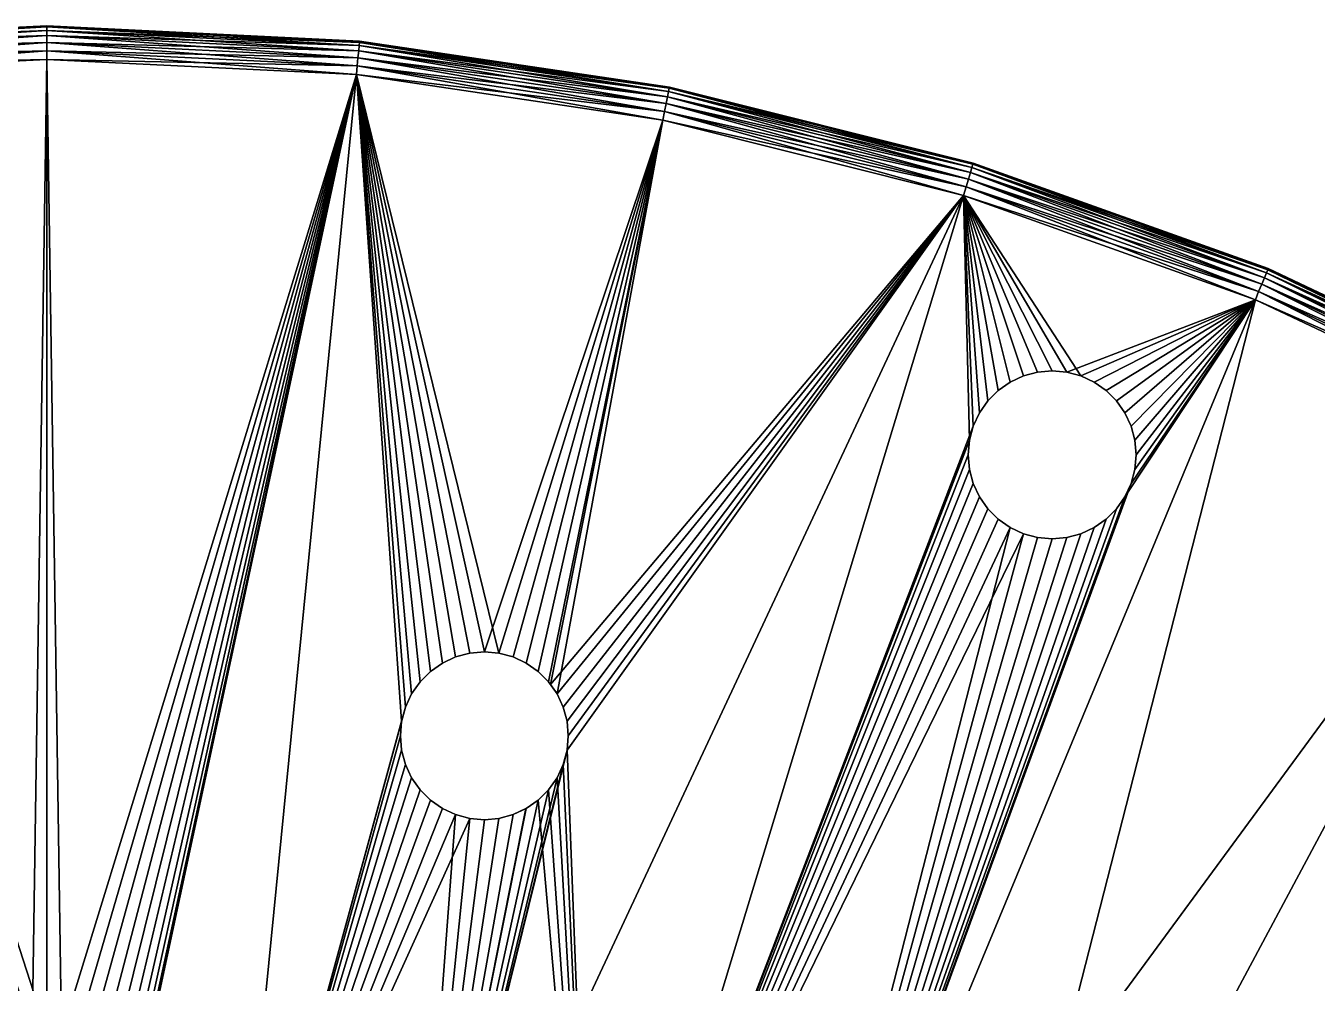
# Model space of a CAD drawing. Extents: x -50 to 50, y -50 to 50.
# Drawn here: x -0.33 to 19.9, y 35 to 50 of the extents above; entities that cross this region are included whole.
import ezdxf

# ---------------------------------------------------------------- set-up
doc = ezdxf.new("R2010")
doc.units = 0
doc.layers.get('0').update_dxf_attribs({"color": 146, "linetype": 'CONTINUOUS'})

msp = doc.modelspace()

# ---------------------------------------------------------------- meshes
at = {"color": 133}
mesh = msp.add_polyface(dxfattribs=at)
corners = [(-4.863, 49.371, 2.072), (0, 49.61, 2.072), (0, 49.474, 2.051), (-4.849, 49.235, 2.051), (-4.875, 49.497, 2.131), (0, 49.737, 2.131), (-4.886, 49.606, 2.227), (0, 49.846, 2.227), (-4.894, 49.689, 2.351), (0, 49.929, 2.351), (-4.899, 49.741, 2.496), (0, 49.982, 2.496), (-4.901, 49.759, 2.651), (0, 50, 2.651), (-4.901, 49.759, 4.451), (0, 50, 4.451), (-4.899, 49.741, 4.606), (0, 49.982, 4.606), (-4.894, 49.689, 4.751), (0, 49.929, 4.751), (-4.886, 49.606, 4.875), (0, 49.846, 4.875), (-4.875, 49.497, 4.971), (0, 49.737, 4.971), (-4.863, 49.371, 5.031), (0, 49.61, 5.031), (-4.849, 49.235, 5.051), (0, 49.474, 5.051), (-9.724, 48.888, 2.227), (-9.741, 48.97, 2.351), (-9.751, 49.022, 2.496), (-9.755, 49.039, 2.651), (-9.755, 49.039, 4.451), (-9.751, 49.022, 4.606), (-9.741, 48.97, 4.751), (-9.724, 48.888, 4.875)]
mesh.append_faces([[corners[k] for k in face] for face in [(0, 1, 2, 0), (3, 0, 2, 3), (4, 5, 1, 4), (0, 4, 1, 0), (6, 7, 5, 6), (4, 6, 5, 4), (8, 9, 7, 8), (6, 8, 7, 6), (10, 11, 9, 10), (8, 10, 9, 8), (12, 13, 11, 12), (10, 12, 11, 10), (14, 15, 13, 14), (12, 14, 13, 12), (16, 17, 15, 16), (14, 16, 15, 14), (18, 19, 17, 18), (16, 18, 17, 16), (20, 21, 19, 20), (18, 20, 19, 18), (22, 23, 21, 22), (20, 22, 21, 20), (24, 25, 23, 24), (22, 24, 23, 22), (26, 27, 25, 26), (24, 26, 25, 24), (28, 6, 4, 28), (29, 8, 6, 29), (30, 10, 8, 30), (31, 12, 10, 31), (32, 14, 12, 32), (31, 32, 12, 31), (33, 16, 14, 33), (34, 18, 16, 34), (35, 20, 18, 35)]], dxfattribs={"vtx3": -1, "color": 133})
mesh = msp.add_polyface(dxfattribs=at)
corners = [(4.875, 49.497, 2.131), (4.886, 49.606, 2.227), (9.703, 48.781, 2.131), (4.894, 49.689, 2.351), (9.724, 48.888, 2.227), (4.899, 49.741, 2.496), (9.741, 48.97, 2.351), (4.901, 49.759, 2.651), (9.751, 49.022, 2.496), (4.901, 49.759, 4.451), (4.899, 49.741, 4.606), (9.755, 49.039, 4.451), (4.894, 49.689, 4.751), (9.751, 49.022, 4.606), (4.886, 49.606, 4.875), (9.741, 48.97, 4.751), (4.875, 49.497, 4.971), (9.724, 48.888, 4.875), (4.863, 49.371, 5.031), (9.703, 48.781, 4.971), (0, 49.61, 2.072), (4.863, 49.371, 2.072), (4.849, 49.235, 2.051), (0, 49.474, 2.051), (0, 49.737, 2.131), (0, 49.846, 2.227), (0, 49.929, 2.351), (0, 49.982, 2.496), (0, 50, 2.651), (0, 50, 4.451), (0, 49.982, 4.606), (0, 49.929, 4.751), (0, 49.846, 4.875), (0, 49.737, 4.971), (0, 49.61, 5.031), (0, 49.474, 5.051), (4.849, 49.235, 5.051)]
mesh.append_faces([[corners[k] for k in face] for face in [(0, 1, 2, 0), (1, 3, 4, 1), (3, 5, 6, 3), (5, 7, 8, 5), (9, 10, 11, 9), (10, 12, 13, 10), (12, 14, 15, 12), (14, 16, 17, 14), (16, 18, 19, 16), (20, 21, 22, 20), (23, 20, 22, 23), (24, 0, 21, 24), (20, 24, 21, 20), (25, 1, 0, 25), (24, 25, 0, 24), (26, 3, 1, 26), (25, 26, 1, 25), (27, 5, 3, 27), (26, 27, 3, 26), (28, 7, 5, 28), (27, 28, 5, 27), (29, 9, 7, 29), (28, 29, 7, 28), (30, 10, 9, 30), (29, 30, 9, 29), (31, 12, 10, 31), (30, 31, 10, 30), (32, 14, 12, 32), (31, 32, 12, 31), (33, 16, 14, 33), (32, 33, 14, 32), (34, 18, 16, 34), (33, 34, 16, 33), (35, 36, 18, 35), (34, 35, 18, 34)]], dxfattribs={"vtx3": -1, "color": 133})
mesh = msp.add_polyface(dxfattribs=at)
corners = [(-0.228, 34.191, 2.051), (-4.849, 49.235, 2.051), (0, 49.474, 2.051), (-0.45, 34.131, 2.051), (-0.658, 34.034, 2.051), (-0.846, 33.903, 2.051), (-1.008, 33.741, 2.051), (-1.14, 33.553, 2.051), (-1.236, 33.345, 2.051), (-1.296, 33.123, 2.051), (0, 34.211, 5.051), (0, 49.474, 5.051), (-4.849, 49.235, 5.051), (-0.658, 34.034, 5.051), (-0.45, 34.131, 5.051), (-1.236, 33.345, 5.051), (-1.14, 33.553, 5.051), (-1.008, 33.741, 5.051), (-0.846, 33.903, 5.051), (-0.228, 34.191, 5.051), (-1.296, 33.123, 5.051), (-9.652, 48.523, 2.051), (-2.889, 29.332, 2.051), (-9.678, 48.657, 2.072), (-4.863, 49.371, 2.072), (-9.703, 48.781, 2.131), (-4.875, 49.497, 2.131), (-9.724, 48.888, 2.227), (-9.741, 48.97, 2.351), (-4.886, 49.606, 2.227), (-9.751, 49.022, 2.496), (-4.894, 49.689, 2.351), (-9.755, 49.039, 2.651), (-4.899, 49.741, 2.496), (-9.755, 49.039, 4.451), (-9.751, 49.022, 4.606), (-4.901, 49.759, 4.451), (-9.741, 48.97, 4.751), (-4.899, 49.741, 4.606), (-9.724, 48.888, 4.875), (-4.894, 49.689, 4.751), (-9.703, 48.781, 4.971), (-4.875, 49.497, 4.971), (-4.886, 49.606, 4.875), (-9.678, 48.657, 5.031), (-4.863, 49.371, 5.031), (-9.652, 48.523, 5.051), (-5.75, 28.907, 5.051)]
mesh.append_faces([[corners[k] for k in face] for face in [(0, 1, 2, 0), (1, 3, 4, 1), (1, 5, 6, 1), (1, 0, 3, 1), (1, 7, 8, 1), (1, 4, 5, 1), (1, 6, 7, 1), (1, 8, 9, 1), (10, 11, 12, 10), (12, 13, 14, 12), (12, 15, 16, 12), (12, 17, 18, 12), (12, 14, 19, 12), (12, 18, 13, 12), (12, 16, 17, 12), (12, 20, 15, 12), (21, 1, 22, 21), (23, 24, 1, 23), (21, 23, 1, 21), (25, 26, 24, 25), (23, 25, 24, 23), (25, 27, 26, 25), (27, 28, 29, 27), (28, 30, 31, 28), (30, 32, 33, 30), (34, 35, 36, 34), (35, 37, 38, 35), (37, 39, 40, 37), (41, 42, 43, 41), (39, 41, 43, 39), (44, 45, 42, 44), (41, 44, 42, 41), (46, 12, 45, 46), (44, 46, 45, 44), (46, 47, 12, 46)]], dxfattribs={"vtx3": -1, "color": 133})
mesh = msp.add_polyface(dxfattribs=at)
corners = [(9.652, 48.523, 2.051), (9.678, 48.657, 2.072), (14.361, 47.343, 2.051), (9.703, 48.781, 2.131), (14.401, 47.474, 2.072), (9.724, 48.888, 2.227), (14.469, 47.7, 2.227), (14.438, 47.595, 2.131), (9.741, 48.97, 2.351), (14.494, 47.78, 2.351), (9.751, 49.022, 2.496), (14.509, 47.83, 2.496), (9.755, 49.039, 2.651), (14.514, 47.847, 2.651), (9.755, 49.039, 4.451), (9.751, 49.022, 4.606), (14.509, 47.83, 4.606), (14.514, 47.847, 4.451), (9.741, 48.97, 4.751), (14.494, 47.78, 4.751), (9.724, 48.888, 4.875), (14.469, 47.7, 4.875), (9.703, 48.781, 4.971), (14.438, 47.595, 4.971), (9.678, 48.657, 5.031), (9.652, 48.523, 5.051), (14.401, 47.474, 5.031), (4.863, 49.371, 2.072), (4.875, 49.497, 2.131), (4.886, 49.606, 2.227), (4.894, 49.689, 2.351), (4.899, 49.741, 2.496), (4.901, 49.759, 2.651), (4.901, 49.759, 4.451), (4.899, 49.741, 4.606), (4.894, 49.689, 4.751), (4.886, 49.606, 4.875), (4.875, 49.497, 4.971), (4.863, 49.371, 5.031), (4.849, 49.235, 5.051)]
mesh.append_faces([[corners[k] for k in face] for face in [(0, 1, 2, 0), (1, 3, 4, 1), (5, 6, 7, 5), (3, 5, 7, 3), (8, 9, 6, 8), (5, 8, 6, 5), (10, 11, 9, 10), (8, 10, 9, 8), (12, 13, 11, 12), (10, 12, 11, 10), (12, 14, 13, 12), (15, 16, 17, 15), (14, 15, 17, 14), (18, 19, 16, 18), (15, 18, 16, 15), (20, 21, 19, 20), (18, 20, 19, 18), (22, 23, 21, 22), (20, 22, 21, 20), (22, 24, 23, 22), (24, 25, 26, 24), (27, 1, 0, 27), (28, 3, 1, 28), (29, 5, 3, 29), (30, 8, 5, 30), (31, 10, 8, 31), (32, 12, 10, 32), (33, 14, 12, 33), (32, 33, 12, 32), (34, 15, 14, 34), (35, 18, 15, 35), (36, 20, 18, 36), (37, 22, 20, 37), (38, 24, 22, 38), (39, 25, 24, 39)]], dxfattribs={"vtx3": -1, "color": 133})
mesh = msp.add_polyface(dxfattribs=at)
corners = [(0, 34.211, 2.051), (-0.228, 34.191, 2.051), (0, 49.474, 2.051), (-1.296, 32.666, 2.051), (-2.889, 29.332, 2.051), (-4.849, 49.235, 2.051), (-1.316, 32.895, 2.051), (-1.296, 33.123, 2.051), (-0.228, 34.191, 5.051), (0, 34.211, 5.051), (-4.849, 49.235, 5.051), (-1.316, 32.895, 5.051), (-2.889, 29.332, 5.051), (-1.296, 33.123, 5.051), (-5.75, 28.907, 2.051), (-9.652, 48.523, 2.051), (-5.75, 28.907, 5.051), (0, 34.211, 2.051), (0, 34.211, 3.551), (-0.228, 34.191, 3.551), (-0.228, 34.191, 2.051), (0, 34.211, 5.051), (-0.228, 34.191, 5.051), (-0.45, 34.131, 2.051), (-0.45, 34.131, 3.551), (-0.45, 34.131, 5.051), (-0.658, 34.034, 3.551), (-0.658, 34.034, 2.051), (-0.658, 34.034, 5.051), (-0.846, 33.903, 2.051), (-0.846, 33.903, 3.551), (-0.846, 33.903, 5.051), (-1.008, 33.741, 3.551), (-1.008, 33.741, 2.051), (-1.008, 33.741, 5.051), (-1.14, 33.553, 3.551), (-1.14, 33.553, 2.051), (-1.14, 33.553, 5.051), (-1.236, 33.345, 3.551), (-1.236, 33.345, 5.051)]
mesh.append_faces([[corners[k] for k in face] for face in [(0, 1, 2, 0), (3, 4, 5, 3), (6, 3, 5, 6), (5, 7, 6, 5), (8, 9, 10, 8), (11, 10, 12, 11), (10, 11, 13, 10), (14, 15, 4, 14), (16, 12, 10, 16), (17, 18, 19, 17), (20, 17, 19, 20), (21, 22, 19, 21), (18, 21, 19, 18), (23, 20, 19, 23), (24, 23, 19, 24), (24, 19, 22, 24), (25, 24, 22, 25), (23, 24, 26, 23), (27, 23, 26, 27), (26, 24, 25, 26), (28, 26, 25, 28), (29, 27, 26, 29), (30, 29, 26, 30), (31, 30, 26, 31), (28, 31, 26, 28), (29, 30, 32, 29), (33, 29, 32, 33), (34, 32, 30, 34), (31, 34, 30, 31), (32, 35, 36, 32), (33, 32, 36, 33), (35, 32, 34, 35), (37, 35, 34, 37), (36, 35, 38, 36), (37, 39, 35, 37)]], dxfattribs={"vtx3": -1, "color": 133})
mesh = msp.add_polyface(dxfattribs=at)
corners = [(5.618, 39.324, 2.051), (5.559, 39.102, 2.051), (4.849, 49.235, 2.051), (6.404, 40.11, 2.051), (6.197, 40.013, 2.051), (6.855, 40.19, 2.051), (6.626, 40.17, 2.051), (5.715, 39.532, 2.051), (6.009, 39.882, 2.051), (5.847, 39.72, 2.051), (4.863, 49.371, 2.072), (9.652, 48.523, 2.051), (4.875, 49.497, 2.131), (9.678, 48.657, 2.072), (4.863, 49.371, 5.031), (4.849, 49.235, 5.051), (9.678, 48.657, 5.031), (6.626, 40.17, 5.051), (6.855, 40.19, 5.051), (6.009, 39.882, 5.051), (6.197, 40.013, 5.051), (6.404, 40.11, 5.051), (5.847, 39.72, 5.051), (5.618, 39.324, 5.051), (5.715, 39.532, 5.051), (0.228, 34.191, 2.051), (0, 49.474, 2.051), (0.846, 33.903, 2.051), (0.658, 34.034, 2.051), (1.14, 33.553, 2.051), (1.008, 33.741, 2.051), (0.45, 34.131, 2.051), (1.236, 33.345, 2.051), (1.296, 33.123, 2.051), (1.316, 32.895, 2.051), (0.228, 34.191, 5.051), (0, 49.474, 5.051), (1.236, 33.345, 5.051), (1.296, 33.123, 5.051), (0.846, 33.903, 5.051), (1.008, 33.741, 5.051), (0.45, 34.131, 5.051), (0.658, 34.034, 5.051), (1.14, 33.553, 5.051), (1.316, 32.895, 5.051)]
mesh.append_faces([[corners[k] for k in face] for face in [(0, 1, 2, 0), (2, 3, 4, 2), (2, 5, 6, 2), (2, 7, 0, 2), (2, 6, 3, 2), (2, 4, 8, 2), (2, 9, 7, 2), (2, 8, 9, 2), (2, 10, 11, 2), (10, 12, 13, 10), (14, 15, 16, 14), (15, 17, 18, 15), (15, 19, 20, 15), (15, 21, 17, 15), (15, 20, 21, 15), (15, 22, 19, 15), (15, 23, 24, 15), (15, 24, 22, 15), (25, 26, 2, 25), (2, 27, 28, 2), (2, 29, 30, 2), (2, 30, 27, 2), (2, 28, 31, 2), (2, 32, 29, 2), (2, 33, 32, 2), (2, 34, 33, 2), (35, 15, 36, 35), (15, 37, 38, 15), (15, 39, 40, 15), (15, 41, 42, 15), (15, 40, 43, 15), (15, 42, 39, 15), (15, 38, 44, 15), (15, 43, 37, 15), (15, 35, 41, 15)]], dxfattribs={"vtx3": -1, "color": 133})
mesh = msp.add_polyface(dxfattribs=at)
corners = [(5.559, 39.102, 2.051), (2.889, 29.332, 2.051), (4.849, 49.235, 2.051), (5.618, 39.324, 5.051), (4.849, 49.235, 5.051), (2.889, 29.332, 5.051), (0.228, 34.191, 2.051), (0, 34.211, 2.051), (0, 49.474, 2.051), (0.45, 34.131, 2.051), (0, 34.211, 5.051), (0.228, 34.191, 5.051), (0, 49.474, 5.051), (5.715, 39.532, 2.051), (5.847, 39.72, 2.051), (5.847, 39.72, 3.551), (5.715, 39.532, 3.551), (5.847, 39.72, 5.051), (5.715, 39.532, 5.051), (5.618, 39.324, 3.551), (5.618, 39.324, 2.051), (5.618, 39.324, 5.051), (5.559, 39.102, 3.551), (5.559, 39.102, 2.051), (5.559, 39.102, 5.051), (5.539, 38.874, 2.051), (5.539, 38.874, 3.551), (5.539, 38.874, 5.051), (5.559, 38.646, 3.551), (5.559, 38.646, 2.051), (5.559, 38.646, 5.051), (5.618, 38.424, 3.551), (5.618, 38.424, 2.051), (5.618, 38.424, 5.051), (5.715, 38.216, 3.551), (5.715, 38.216, 2.051), (5.715, 38.216, 5.051), (5.847, 38.028, 2.051), (5.847, 38.028, 3.551)]
mesh.append_faces([[corners[k] for k in face] for face in [(0, 1, 2, 0), (3, 4, 5, 3), (6, 7, 8, 6), (9, 6, 2, 9), (10, 11, 12, 10), (13, 14, 15, 13), (16, 13, 15, 16), (17, 18, 16, 17), (16, 19, 20, 16), (13, 16, 20, 13), (18, 21, 19, 18), (16, 18, 19, 16), (19, 22, 23, 19), (20, 19, 23, 20), (24, 22, 19, 24), (21, 24, 19, 21), (25, 23, 22, 25), (26, 25, 22, 26), (27, 26, 22, 27), (24, 27, 22, 24), (25, 26, 28, 25), (29, 25, 28, 29), (28, 26, 27, 28), (30, 28, 27, 30), (29, 28, 31, 29), (32, 29, 31, 32), (31, 28, 30, 31), (33, 31, 30, 33), (31, 34, 35, 31), (32, 31, 35, 32), (36, 34, 31, 36), (33, 36, 31, 33), (37, 35, 34, 37), (34, 36, 38, 34)]], dxfattribs={"vtx3": -1, "color": 133})
mesh = msp.add_polyface(dxfattribs=at)
corners = [(2.889, 29.332, 2.051), (5.539, 38.874, 2.051), (5.559, 38.646, 2.051), (5.559, 39.102, 2.051), (5.618, 38.424, 2.051), (2.889, 29.332, 5.051), (5.539, 38.874, 5.051), (5.559, 39.102, 5.051), (5.618, 38.424, 5.051), (5.559, 38.646, 5.051), (1.316, 32.895, 2.051), (4.849, 49.235, 2.051), (1.296, 32.666, 5.051), (4.849, 49.235, 5.051), (1.316, 32.895, 5.051), (1.236, 33.345, 3.551), (1.14, 33.553, 3.551), (1.14, 33.553, 2.051), (1.14, 33.553, 5.051), (1.008, 33.741, 3.551), (1.008, 33.741, 2.051), (1.008, 33.741, 5.051), (0.846, 33.903, 3.551), (0.846, 33.903, 2.051), (0.846, 33.903, 5.051), (0.658, 34.034, 2.051), (0.658, 34.034, 3.551), (0.658, 34.034, 5.051), (0.45, 34.131, 3.551), (0.45, 34.131, 2.051), (0.45, 34.131, 5.051), (0.228, 34.191, 3.551), (0.228, 34.191, 2.051), (0.228, 34.191, 5.051), (0, 34.211, 3.551), (0, 34.211, 2.051), (0, 34.211, 5.051)]
mesh.append_faces([[corners[k] for k in face] for face in [(0, 1, 2, 0), (0, 3, 1, 0), (0, 2, 4, 0), (5, 6, 7, 5), (5, 8, 9, 5), (5, 9, 6, 5), (10, 11, 0, 10), (12, 5, 13, 12), (14, 12, 13, 14), (15, 16, 17, 15), (18, 16, 15, 18), (16, 19, 20, 16), (17, 16, 20, 17), (21, 19, 16, 21), (18, 21, 16, 18), (20, 19, 22, 20), (23, 20, 22, 23), (24, 22, 19, 24), (21, 24, 19, 21), (25, 23, 22, 25), (26, 25, 22, 26), (26, 22, 24, 26), (27, 26, 24, 27), (26, 28, 29, 26), (25, 26, 29, 25), (30, 28, 26, 30), (27, 30, 26, 27), (29, 28, 31, 29), (32, 29, 31, 32), (33, 31, 28, 33), (30, 33, 28, 30), (31, 34, 35, 31), (32, 31, 35, 32), (36, 34, 31, 36), (33, 36, 31, 33)]], dxfattribs={"vtx3": -1, "color": 133})
mesh = msp.add_polyface(dxfattribs=at)
corners = [(7.892, 39.677, 2.051), (9.652, 48.523, 2.051), (14.361, 47.343, 2.051), (7.994, 39.532, 2.051), (8.091, 39.324, 2.051), (8.17, 38.874, 2.051), (8.15, 39.102, 2.051), (8.15, 38.646, 2.051), (9.678, 48.657, 2.072), (14.401, 47.474, 2.072), (9.703, 48.781, 2.131), (14.438, 47.595, 2.131), (9.678, 48.657, 5.031), (14.401, 47.474, 5.031), (14.438, 47.595, 4.971), (9.652, 48.523, 5.051), (14.361, 47.343, 5.051), (7.994, 39.532, 5.051), (7.892, 39.677, 5.051), (8.091, 39.324, 5.051), (8.15, 39.102, 5.051), (8.17, 38.874, 5.051), (8.15, 38.646, 5.051), (7.862, 39.72, 2.051), (6.855, 40.19, 2.051), (4.849, 49.235, 2.051), (7.083, 40.17, 2.051), (7.7, 39.882, 2.051), (7.512, 40.013, 2.051), (7.305, 40.11, 2.051), (7.862, 39.72, 5.051), (7.083, 40.17, 5.051), (4.849, 49.235, 5.051), (6.855, 40.19, 5.051), (7.305, 40.11, 5.051), (7.512, 40.013, 5.051), (7.7, 39.882, 5.051), (6.855, 40.19, 2.051), (7.083, 40.17, 2.051), (6.855, 40.19, 3.551), (7.083, 40.17, 3.551), (7.083, 40.17, 5.051), (6.855, 40.19, 5.051), (6.626, 40.17, 3.551)]
mesh.append_faces([[corners[k] for k in face] for face in [(0, 1, 2, 0), (3, 0, 2, 3), (2, 4, 3, 2), (2, 5, 6, 2), (2, 7, 5, 2), (2, 6, 4, 2), (8, 9, 2, 8), (10, 11, 9, 10), (12, 13, 14, 12), (15, 16, 13, 15), (17, 16, 15, 17), (18, 17, 15, 18), (16, 17, 19, 16), (16, 20, 21, 16), (16, 19, 20, 16), (16, 21, 22, 16), (23, 1, 0, 23), (24, 25, 1, 24), (26, 24, 1, 26), (1, 27, 28, 1), (1, 29, 26, 1), (1, 28, 29, 1), (1, 23, 27, 1), (30, 18, 15, 30), (31, 15, 32, 31), (33, 31, 32, 33), (15, 34, 35, 15), (15, 35, 36, 15), (15, 31, 34, 15), (15, 36, 30, 15), (37, 38, 39, 37), (39, 40, 41, 39), (42, 39, 41, 42), (37, 39, 43, 37), (43, 39, 42, 43)]], dxfattribs={"vtx3": -1, "color": 133})
mesh = msp.add_polyface(dxfattribs=at)
corners = [(14.361, 47.343, 2.051), (15.979, 44.571, 2.051), (15.751, 44.591, 2.051), (15.522, 44.571, 2.051), (15.301, 44.512, 2.051), (15.093, 44.415, 2.051), (14.905, 44.283, 2.051), (14.743, 44.121, 2.051), (14.611, 43.933, 2.051), (14.514, 43.725, 2.051), (14.401, 47.474, 2.072), (18.933, 45.708, 2.051), (14.438, 47.595, 2.131), (18.985, 45.834, 2.072), (14.469, 47.7, 2.227), (19.033, 45.951, 2.131), (14.494, 47.78, 2.351), (19.075, 46.052, 2.227), (14.509, 47.83, 2.496), (19.107, 46.129, 2.351), (14.514, 47.847, 2.651), (19.127, 46.177, 2.496), (14.514, 47.847, 4.451), (19.134, 46.194, 2.651), (14.509, 47.83, 4.606), (19.134, 46.194, 4.451), (14.494, 47.78, 4.751), (19.127, 46.177, 4.606), (14.469, 47.7, 4.875), (19.107, 46.129, 4.751), (14.438, 47.595, 4.971), (19.075, 46.052, 4.875), (14.401, 47.474, 5.031), (19.033, 45.951, 4.971), (14.361, 47.343, 5.051), (18.985, 45.834, 5.031), (15.979, 44.571, 5.051), (16.201, 44.512, 5.051), (15.751, 44.591, 5.051), (15.301, 44.512, 5.051), (15.522, 44.571, 5.051), (15.093, 44.415, 5.051), (14.905, 44.283, 5.051), (14.611, 43.933, 5.051), (14.743, 44.121, 5.051), (14.514, 43.725, 5.051), (9.755, 49.039, 4.451), (15.751, 44.591, 2.051), (15.979, 44.571, 2.051), (15.751, 44.591, 3.551), (15.522, 44.571, 2.051), (15.751, 44.591, 5.051), (15.522, 44.571, 5.051), (15.522, 44.571, 3.551)]
mesh.append_faces([[corners[k] for k in face] for face in [(0, 1, 2, 0), (0, 2, 3, 0), (0, 3, 4, 0), (0, 5, 6, 0), (0, 7, 8, 0), (0, 8, 9, 0), (0, 4, 5, 0), (0, 6, 7, 0), (0, 10, 11, 0), (10, 12, 13, 10), (12, 14, 15, 12), (14, 16, 17, 14), (16, 18, 19, 16), (18, 20, 21, 18), (20, 22, 23, 20), (22, 24, 25, 22), (24, 26, 27, 24), (26, 28, 29, 26), (28, 30, 31, 28), (30, 32, 33, 30), (32, 34, 35, 32), (36, 37, 34, 36), (34, 38, 36, 34), (34, 39, 40, 34), (34, 41, 39, 34), (34, 42, 41, 34), (34, 43, 44, 34), (34, 40, 38, 34), (34, 44, 42, 34), (34, 45, 43, 34), (46, 22, 20, 46), (47, 48, 49, 47), (50, 47, 49, 50), (51, 52, 53, 51), (49, 51, 53, 49)]], dxfattribs={"vtx3": -1, "color": 133})
mesh = msp.add_polyface(dxfattribs=at)
corners = [(15.979, 44.571, 2.051), (14.361, 47.343, 2.051), (18.933, 45.708, 2.051), (16.201, 44.512, 2.051), (16.89, 43.933, 2.051), (16.759, 44.121, 2.051), (17.067, 43.275, 2.051), (17.047, 43.504, 2.051), (16.597, 44.283, 2.051), (16.987, 43.725, 2.051), (16.409, 44.415, 2.051), (14.401, 47.474, 2.072), (18.985, 45.834, 2.072), (14.438, 47.595, 2.131), (19.033, 45.951, 2.131), (14.469, 47.7, 2.227), (19.075, 46.052, 2.227), (14.494, 47.78, 2.351), (19.107, 46.129, 2.351), (14.509, 47.83, 2.496), (19.127, 46.177, 2.496), (14.514, 47.847, 2.651), (19.134, 46.194, 2.651), (14.514, 47.847, 4.451), (19.134, 46.194, 4.451), (14.509, 47.83, 4.606), (19.127, 46.177, 4.606), (14.494, 47.78, 4.751), (19.107, 46.129, 4.751), (14.469, 47.7, 4.875), (19.075, 46.052, 4.875), (14.438, 47.595, 4.971), (19.033, 45.951, 4.971), (14.401, 47.474, 5.031), (18.985, 45.834, 5.031), (14.361, 47.343, 5.051), (18.933, 45.708, 5.051), (16.201, 44.512, 5.051), (17.047, 43.504, 5.051), (17.067, 43.275, 5.051), (16.89, 43.933, 5.051), (16.987, 43.725, 5.051), (16.597, 44.283, 5.051), (16.759, 44.121, 5.051), (16.409, 44.415, 5.051), (15.979, 44.571, 2.051), (16.201, 44.512, 2.051), (15.979, 44.571, 3.551), (15.979, 44.571, 5.051), (16.201, 44.512, 3.551), (15.751, 44.591, 3.551), (15.751, 44.591, 5.051)]
mesh.append_faces([[corners[k] for k in face] for face in [(0, 1, 2, 0), (3, 0, 2, 3), (2, 4, 5, 2), (2, 6, 7, 2), (2, 5, 8, 2), (2, 9, 4, 2), (2, 7, 9, 2), (2, 8, 10, 2), (2, 10, 3, 2), (11, 12, 2, 11), (13, 14, 12, 13), (15, 16, 14, 15), (17, 18, 16, 17), (19, 20, 18, 19), (21, 22, 20, 21), (23, 24, 22, 23), (25, 26, 24, 25), (27, 28, 26, 27), (29, 30, 28, 29), (31, 32, 30, 31), (33, 34, 32, 33), (35, 36, 34, 35), (37, 36, 35, 37), (36, 38, 39, 36), (36, 40, 41, 36), (36, 42, 43, 36), (36, 37, 44, 36), (36, 41, 38, 36), (36, 43, 40, 36), (36, 44, 42, 36), (45, 46, 47, 45), (48, 47, 49, 48), (45, 47, 50, 45), (51, 50, 47, 51), (48, 51, 47, 48)]], dxfattribs={"vtx3": -1, "color": 133})
mesh = msp.add_polyface(dxfattribs=at)
corners = [(7.7, 37.866, 2.051), (8.556, 28.205, 2.051), (5.75, 28.907, 2.051), (7.862, 38.028, 2.051), (7.994, 38.216, 2.051), (8.091, 38.424, 2.051), (5.75, 28.907, 5.051), (8.556, 28.205, 5.051), (14.361, 47.343, 5.051), (7.7, 37.866, 5.051), (7.512, 37.734, 5.051), (7.862, 38.028, 5.051), (8.091, 38.424, 5.051), (7.994, 38.216, 5.051), (8.15, 38.646, 5.051), (5.723, 28.774, 5.031), (6.626, 37.578, 2.051), (2.889, 29.332, 2.051), (5.618, 38.424, 2.051), (5.715, 38.216, 2.051), (6.855, 37.558, 2.051), (7.083, 37.578, 2.051), (6.009, 37.866, 2.051), (6.197, 37.734, 2.051), (5.847, 38.028, 2.051), (6.404, 37.638, 2.051), (7.305, 37.638, 2.051), (6.404, 37.638, 5.051), (2.889, 29.332, 5.051), (5.847, 38.028, 5.051), (5.715, 38.216, 5.051), (6.009, 37.866, 5.051), (6.197, 37.734, 5.051), (7.305, 37.638, 5.051), (7.083, 37.578, 5.051), (6.855, 37.558, 5.051), (6.626, 37.578, 5.051), (2.876, 29.196, 5.031), (2.863, 29.07, 4.971), (5.699, 28.649, 4.971), (2.852, 28.961, 4.875), (5.677, 28.542, 4.875), (2.852, 28.961, 2.227), (5.677, 28.542, 2.227), (5.661, 28.46, 2.351), (2.863, 29.07, 2.131), (5.699, 28.649, 2.131), (2.876, 29.196, 2.072), (5.723, 28.774, 2.072)]
mesh.append_faces([[corners[k] for k in face] for face in [(0, 1, 2, 0), (1, 3, 4, 1), (1, 0, 3, 1), (1, 4, 5, 1), (6, 7, 8, 6), (6, 9, 10, 6), (6, 11, 9, 6), (6, 12, 13, 6), (6, 13, 11, 6), (6, 14, 12, 6), (6, 15, 7, 6), (16, 2, 17, 16), (17, 18, 19, 17), (2, 20, 21, 2), (17, 22, 23, 17), (17, 19, 24, 17), (17, 23, 25, 17), (17, 24, 22, 17), (2, 16, 20, 2), (2, 21, 26, 2), (27, 28, 6, 27), (28, 29, 30, 28), (28, 31, 29, 28), (28, 27, 32, 28), (28, 32, 31, 28), (6, 33, 34, 6), (6, 35, 36, 6), (6, 34, 35, 6), (37, 15, 6, 37), (38, 39, 15, 38), (40, 41, 39, 40), (42, 43, 44, 42), (45, 46, 43, 45), (47, 48, 46, 47), (17, 2, 48, 17)]], dxfattribs={"vtx3": -1, "color": 133})
mesh = msp.add_polyface(dxfattribs=at)
corners = [(8.15, 38.646, 2.051), (14.361, 47.343, 2.051), (8.556, 28.205, 2.051), (8.15, 38.646, 5.051), (5.75, 28.907, 5.051), (14.361, 47.343, 5.051), (8.17, 38.874, 2.051), (8.15, 38.646, 2.051), (8.15, 38.646, 3.551), (8.17, 38.874, 3.551), (8.17, 38.874, 5.051), (8.15, 38.646, 5.051), (8.15, 39.102, 2.051), (8.15, 39.102, 3.551), (8.15, 39.102, 5.051), (8.091, 39.324, 3.551), (8.091, 39.324, 2.051), (8.091, 39.324, 5.051), (7.994, 39.532, 2.051), (7.994, 39.532, 3.551), (7.994, 39.532, 5.051), (7.892, 39.677, 2.051), (7.862, 39.72, 3.551), (7.892, 39.677, 5.051), (7.862, 39.72, 5.051), (7.862, 38.028, 2.051), (7.862, 38.028, 3.551), (7.994, 38.216, 3.551), (7.994, 38.216, 2.051), (7.862, 38.028, 5.051), (7.994, 38.216, 5.051), (8.091, 38.424, 3.551), (8.091, 38.424, 2.051), (8.091, 38.424, 5.051)]
mesh.append_faces([[corners[k] for k in face] for face in [(0, 1, 2, 0), (3, 4, 5, 3), (6, 7, 8, 6), (9, 6, 8, 9), (10, 9, 8, 10), (11, 10, 8, 11), (12, 6, 9, 12), (13, 12, 9, 13), (13, 9, 10, 13), (14, 13, 10, 14), (12, 13, 15, 12), (16, 12, 15, 16), (15, 13, 14, 15), (17, 15, 14, 17), (18, 16, 15, 18), (19, 18, 15, 19), (20, 19, 15, 20), (17, 20, 15, 17), (21, 18, 19, 21), (22, 21, 19, 22), (22, 19, 20, 22), (23, 22, 20, 23), (23, 24, 22, 23), (25, 26, 27, 25), (28, 25, 27, 28), (27, 26, 29, 27), (30, 27, 29, 30), (28, 27, 31, 28), (32, 28, 31, 32), (33, 31, 27, 33), (30, 33, 27, 30), (31, 8, 7, 31), (32, 31, 7, 32), (33, 11, 8, 33), (31, 33, 8, 31)]], dxfattribs={"vtx3": -1, "color": 133})
mesh = msp.add_polyface(dxfattribs=at)
corners = [(13.894, 25.993, 2.051), (23.322, 43.632, 2.051), (16.375, 24.506, 2.051), (13.894, 25.993, 5.051), (16.375, 24.506, 5.051), (27.486, 41.136, 5.051), (11.279, 27.23, 2.051), (18.933, 45.708, 2.051), (11.279, 27.23, 5.051), (23.322, 43.632, 5.051), (11.227, 27.104, 5.031), (13.83, 25.873, 5.031), (11.178, 26.987, 4.971), (13.77, 25.761, 4.971), (11.178, 26.987, 2.131), (13.77, 25.761, 2.131), (13.718, 25.665, 2.227), (11.227, 27.104, 2.072), (13.83, 25.873, 2.072), (16.987, 42.825, 2.051), (16.89, 42.617, 2.051), (15.301, 42.039, 2.051), (8.556, 28.205, 2.051), (15.093, 42.136, 2.051), (14.455, 43.504, 2.051), (14.361, 47.343, 2.051), (15.522, 41.98, 2.051), (15.751, 41.96, 2.051), (15.979, 41.98, 2.051), (16.201, 42.039, 2.051), (16.409, 42.136, 2.051), (16.597, 42.267, 2.051), (16.759, 42.43, 2.051), (14.514, 43.725, 5.051), (14.361, 47.343, 5.051), (8.556, 28.205, 5.051), (14.455, 43.504, 5.051), (15.093, 42.136, 5.051), (15.301, 42.039, 5.051), (16.89, 42.617, 5.051), (18.933, 45.708, 5.051), (15.522, 41.98, 5.051), (15.979, 41.98, 5.051), (15.751, 41.96, 5.051), (16.409, 42.136, 5.051), (16.201, 42.039, 5.051), (16.759, 42.43, 5.051), (16.597, 42.267, 5.051)]
mesh.append_faces([[corners[k] for k in face] for face in [(0, 1, 2, 0), (3, 4, 5, 3), (6, 7, 0, 6), (8, 3, 9, 8), (10, 11, 3, 10), (12, 13, 11, 12), (14, 15, 16, 14), (17, 18, 15, 17), (6, 0, 18, 6), (19, 7, 6, 19), (20, 19, 6, 20), (21, 6, 22, 21), (23, 21, 22, 23), (24, 22, 25, 24), (6, 21, 26, 6), (6, 26, 27, 6), (6, 27, 28, 6), (6, 28, 29, 6), (6, 29, 30, 6), (6, 30, 31, 6), (6, 32, 20, 6), (6, 31, 32, 6), (33, 34, 35, 33), (36, 33, 35, 36), (37, 35, 8, 37), (38, 37, 8, 38), (39, 8, 40, 39), (8, 41, 38, 8), (8, 42, 43, 8), (8, 44, 45, 8), (8, 46, 47, 8), (8, 43, 41, 8), (8, 45, 42, 8), (8, 47, 44, 8), (8, 39, 46, 8)]], dxfattribs={"vtx3": -1, "color": 133})
mesh = msp.add_polyface(dxfattribs=at)
corners = [(14.514, 43.725, 2.051), (14.455, 43.504, 2.051), (14.361, 47.343, 2.051), (15.522, 44.571, 3.551), (15.522, 44.571, 2.051), (15.751, 44.591, 3.551), (15.301, 44.512, 2.051), (15.301, 44.512, 3.551), (15.301, 44.512, 5.051), (15.522, 44.571, 5.051), (15.093, 44.415, 3.551), (15.093, 44.415, 2.051), (15.093, 44.415, 5.051), (14.905, 44.283, 2.051), (14.905, 44.283, 3.551), (14.905, 44.283, 5.051), (14.743, 44.121, 3.551), (14.743, 44.121, 2.051), (14.743, 44.121, 5.051), (14.611, 43.933, 3.551), (14.611, 43.933, 2.051), (14.611, 43.933, 5.051), (14.514, 43.725, 3.551), (14.514, 43.725, 2.051), (14.514, 43.725, 5.051), (14.455, 43.504, 2.051), (14.455, 43.504, 3.551), (14.455, 43.504, 5.051), (14.435, 43.275, 3.551), (14.435, 43.275, 2.051), (14.435, 43.275, 5.051), (14.455, 43.047, 5.051)]
mesh.append_faces([[corners[k] for k in face] for face in [(0, 1, 2, 0), (3, 4, 5, 3), (6, 4, 3, 6), (7, 6, 3, 7), (8, 7, 3, 8), (9, 8, 3, 9), (7, 10, 11, 7), (6, 7, 11, 6), (10, 7, 8, 10), (12, 10, 8, 12), (13, 11, 10, 13), (14, 13, 10, 14), (14, 10, 12, 14), (15, 14, 12, 15), (14, 16, 17, 14), (13, 14, 17, 13), (18, 16, 14, 18), (15, 18, 14, 15), (16, 19, 20, 16), (17, 16, 20, 17), (19, 16, 18, 19), (21, 19, 18, 21), (20, 19, 22, 20), (23, 20, 22, 23), (24, 22, 19, 24), (21, 24, 19, 21), (25, 23, 22, 25), (26, 25, 22, 26), (26, 22, 24, 26), (27, 26, 24, 27), (26, 28, 29, 26), (25, 26, 29, 25), (27, 30, 28, 27), (26, 27, 28, 26), (30, 31, 28, 30)]], dxfattribs={"vtx3": -1, "color": 133})
mesh = msp.add_polyface(dxfattribs=at)
corners = [(23.322, 43.632, 2.051), (23.386, 43.752, 2.072), (27.486, 41.136, 2.051), (23.446, 43.864, 2.131), (27.562, 41.249, 2.072), (23.497, 43.96, 2.227), (27.632, 41.355, 2.131), (23.497, 43.96, 4.875), (23.446, 43.864, 4.971), (27.693, 41.445, 4.875), (23.386, 43.752, 5.031), (27.632, 41.355, 4.971), (23.322, 43.632, 5.051), (27.562, 41.249, 5.031), (18.933, 45.708, 2.051), (13.894, 25.993, 2.051), (18.985, 45.834, 2.072), (19.033, 45.951, 2.131), (19.075, 46.052, 2.227), (19.107, 46.129, 2.351), (23.537, 44.034, 2.351), (19.127, 46.177, 2.496), (23.561, 44.08, 2.496), (19.134, 46.194, 2.651), (23.57, 44.096, 2.651), (19.134, 46.194, 4.451), (23.57, 44.096, 4.451), (19.127, 46.177, 4.606), (23.561, 44.08, 4.606), (19.107, 46.129, 4.751), (23.537, 44.034, 4.751), (19.075, 46.052, 4.875), (19.033, 45.951, 4.971), (18.985, 45.834, 5.031), (18.933, 45.708, 5.051), (11.279, 27.23, 5.051), (17.067, 43.275, 5.051), (17.047, 43.047, 5.051)]
mesh.append_faces([[corners[k] for k in face] for face in [(0, 1, 2, 0), (1, 3, 4, 1), (3, 5, 6, 3), (7, 8, 9, 7), (8, 10, 11, 8), (10, 12, 13, 10), (14, 0, 15, 14), (16, 1, 0, 16), (14, 16, 0, 14), (17, 3, 1, 17), (16, 17, 1, 16), (18, 5, 3, 18), (17, 18, 3, 17), (19, 20, 5, 19), (18, 19, 5, 18), (21, 22, 20, 21), (19, 21, 20, 19), (23, 24, 22, 23), (21, 23, 22, 21), (25, 26, 24, 25), (23, 25, 24, 23), (27, 28, 26, 27), (25, 27, 26, 25), (29, 30, 28, 29), (27, 29, 28, 27), (31, 7, 30, 31), (29, 31, 30, 29), (32, 8, 7, 32), (31, 32, 7, 31), (33, 10, 8, 33), (32, 33, 8, 32), (34, 12, 10, 34), (33, 34, 10, 33), (34, 35, 12, 34), (34, 36, 37, 34)]], dxfattribs={"vtx3": -1, "color": 133})
mesh = msp.add_polyface(dxfattribs=at)
corners = [(18.933, 45.708, 2.051), (16.987, 42.825, 2.051), (17.047, 43.047, 2.051), (17.067, 43.275, 2.051), (16.987, 42.825, 5.051), (16.89, 42.617, 5.051), (18.933, 45.708, 5.051), (17.047, 43.047, 5.051), (17.067, 43.275, 3.551), (17.067, 43.275, 2.051), (17.047, 43.047, 3.551), (17.047, 43.504, 3.551), (17.047, 43.504, 2.051), (17.047, 43.504, 5.051), (17.067, 43.275, 5.051), (16.987, 43.725, 2.051), (16.987, 43.725, 3.551), (16.987, 43.725, 5.051), (16.89, 43.933, 3.551), (16.89, 43.933, 2.051), (16.89, 43.933, 5.051), (16.759, 44.121, 3.551), (16.759, 44.121, 2.051), (16.759, 44.121, 5.051), (16.597, 44.283, 3.551), (16.597, 44.283, 2.051), (16.597, 44.283, 5.051), (16.409, 44.415, 2.051), (16.409, 44.415, 3.551), (16.409, 44.415, 5.051), (16.201, 44.512, 3.551), (16.201, 44.512, 2.051), (16.201, 44.512, 5.051), (15.979, 44.571, 3.551), (15.979, 44.571, 5.051)]
mesh.append_faces([[corners[k] for k in face] for face in [(0, 1, 2, 0), (0, 2, 3, 0), (4, 5, 6, 4), (6, 7, 4, 6), (8, 9, 10, 8), (9, 8, 11, 9), (12, 9, 11, 12), (13, 11, 8, 13), (14, 13, 8, 14), (15, 12, 11, 15), (16, 15, 11, 16), (17, 16, 11, 17), (13, 17, 11, 13), (15, 16, 18, 15), (19, 15, 18, 19), (20, 18, 16, 20), (17, 20, 16, 17), (19, 18, 21, 19), (22, 19, 21, 22), (23, 21, 18, 23), (20, 23, 18, 20), (21, 24, 25, 21), (22, 21, 25, 22), (26, 24, 21, 26), (23, 26, 21, 23), (27, 25, 24, 27), (28, 27, 24, 28), (26, 29, 28, 26), (24, 26, 28, 24), (27, 28, 30, 27), (31, 27, 30, 31), (32, 30, 28, 32), (29, 32, 28, 29), (31, 30, 33, 31), (32, 34, 30, 32)]], dxfattribs={"vtx3": -1, "color": 133})
mesh = msp.add_polyface(dxfattribs=at)
corners = [(8.556, 28.205, 2.051), (14.455, 43.504, 2.051), (14.435, 43.275, 2.051), (14.514, 42.825, 2.051), (14.611, 42.617, 2.051), (14.743, 42.43, 2.051), (14.905, 42.267, 2.051), (15.093, 42.136, 2.051), (14.455, 43.047, 2.051), (8.556, 28.205, 5.051), (14.611, 42.617, 5.051), (14.514, 42.825, 5.051), (14.455, 43.047, 5.051), (14.435, 43.275, 5.051), (14.743, 42.43, 5.051), (14.905, 42.267, 5.051), (15.093, 42.136, 5.051), (14.455, 43.504, 5.051), (7.512, 37.734, 2.051), (5.75, 28.907, 2.051), (7.505, 37.731, 2.051), (7.7, 37.866, 2.051), (8.091, 38.424, 2.051), (8.15, 38.646, 2.051), (7.512, 37.734, 5.051), (7.505, 37.731, 5.051), (5.75, 28.907, 5.051), (6.404, 37.638, 2.051), (6.626, 37.578, 2.051), (2.889, 29.332, 2.051), (7.305, 37.638, 2.051), (6.626, 37.578, 5.051), (6.404, 37.638, 5.051), (5.559, 39.102, 5.051), (5.618, 39.324, 5.051), (2.889, 29.332, 5.051), (7.305, 37.638, 5.051), (5.715, 38.216, 5.051), (5.618, 38.424, 5.051), (6.626, 37.578, 3.551), (6.626, 37.578, 2.051), (6.404, 37.638, 3.551), (6.626, 37.578, 5.051), (6.404, 37.638, 5.051), (6.855, 37.558, 3.551), (6.855, 37.558, 2.051), (6.855, 37.558, 5.051), (7.083, 37.578, 3.551), (7.083, 37.578, 2.051), (7.083, 37.578, 5.051), (7.305, 37.638, 3.551)]
mesh.append_faces([[corners[k] for k in face] for face in [(0, 1, 2, 0), (0, 3, 4, 0), (0, 4, 5, 0), (0, 5, 6, 0), (0, 6, 7, 0), (0, 2, 8, 0), (0, 8, 3, 0), (9, 10, 11, 9), (9, 12, 13, 9), (9, 14, 10, 9), (9, 15, 14, 9), (9, 16, 15, 9), (9, 13, 17, 9), (9, 11, 12, 9), (18, 19, 20, 18), (18, 21, 19, 18), (22, 23, 0, 22), (24, 25, 26, 24), (27, 28, 29, 27), (30, 20, 19, 30), (31, 32, 26, 31), (33, 34, 35, 33), (36, 26, 25, 36), (35, 37, 38, 35), (39, 40, 41, 39), (42, 39, 43, 42), (40, 39, 44, 40), (45, 40, 44, 45), (44, 39, 42, 44), (46, 44, 42, 46), (44, 47, 48, 44), (45, 44, 48, 45), (46, 49, 47, 46), (44, 46, 47, 44), (48, 47, 50, 48)]], dxfattribs={"vtx3": -1, "color": 133})
mesh = msp.add_polyface(dxfattribs=at)
corners = [(24.19, 24.19, 2.051), (34.983, 34.983, 2.051), (38.244, 31.386, 2.051), (24.453, 23.816, 5.051), (38.244, 31.386, 5.051), (34.983, 34.983, 5.051), (24.015, 24.338, 2.051), (31.386, 38.244, 2.051), (22.704, 24.453, 2.051), (22.505, 24.338, 2.051), (23.816, 24.453, 2.051), (23.601, 24.531, 2.051), (23.375, 24.571, 2.051), (23.145, 24.571, 2.051), (22.92, 24.531, 2.051), (22.33, 24.19, 2.051), (24.19, 24.19, 5.051), (31.386, 38.244, 5.051), (22.33, 24.19, 5.051), (22.505, 24.338, 5.051), (23.375, 24.571, 5.051), (23.601, 24.531, 5.051), (22.92, 24.531, 5.051), (23.145, 24.571, 5.051), (22.704, 24.453, 5.051), (23.816, 24.453, 5.051), (24.015, 24.338, 5.051), (27.486, 41.136, 2.051), (18.698, 22.783, 2.051), (27.562, 41.249, 2.072), (31.472, 38.349, 2.072), (27.632, 41.355, 2.131), (31.553, 38.447, 2.131), (27.693, 41.445, 2.227), (31.622, 38.531, 2.227), (27.739, 41.515, 2.351), (31.675, 38.596, 2.351), (27.769, 41.559, 2.496), (31.708, 38.637, 2.496), (27.769, 41.559, 4.606), (31.708, 38.637, 4.606), (31.72, 38.651, 4.451), (27.739, 41.515, 4.751), (31.675, 38.596, 4.751), (27.693, 41.445, 4.875), (31.622, 38.531, 4.875), (27.632, 41.355, 4.971), (31.553, 38.447, 4.971), (27.562, 41.249, 5.031), (31.472, 38.349, 5.031), (27.486, 41.136, 5.051), (16.375, 24.506, 5.051), (23.322, 43.632, 2.051), (16.375, 24.506, 2.051), (23.322, 43.632, 5.051), (13.894, 25.993, 5.051)]
mesh.append_faces([[corners[k] for k in face] for face in [(0, 1, 2, 0), (3, 4, 5, 3), (6, 7, 1, 6), (7, 8, 9, 7), (7, 6, 10, 7), (7, 11, 12, 7), (7, 12, 13, 7), (7, 13, 14, 7), (7, 14, 8, 7), (7, 9, 15, 7), (7, 10, 11, 7), (16, 5, 17, 16), (17, 18, 19, 17), (17, 20, 21, 17), (17, 22, 23, 17), (17, 19, 24, 17), (17, 25, 26, 17), (17, 23, 20, 17), (17, 24, 22, 17), (17, 21, 25, 17), (27, 7, 28, 27), (29, 30, 7, 29), (31, 32, 30, 31), (33, 34, 32, 33), (35, 36, 34, 35), (37, 38, 36, 37), (39, 40, 41, 39), (42, 43, 40, 42), (44, 45, 43, 44), (46, 47, 45, 46), (48, 49, 47, 48), (50, 17, 49, 50), (50, 51, 17, 50), (52, 27, 53, 52), (54, 55, 50, 54)]], dxfattribs={"vtx3": -1, "color": 133})
mesh = msp.add_polyface(dxfattribs=at)
corners = [(14.455, 43.047, 2.051), (14.435, 43.275, 2.051), (14.435, 43.275, 3.551), (14.455, 43.047, 3.551), (14.455, 43.047, 5.051), (14.514, 42.825, 3.551), (14.514, 42.825, 2.051), (14.514, 42.825, 5.051), (14.611, 42.617, 3.551), (14.611, 42.617, 2.051), (14.611, 42.617, 5.051), (14.743, 42.43, 3.551), (14.743, 42.43, 2.051), (14.743, 42.43, 5.051), (14.905, 42.267, 3.551), (14.905, 42.267, 2.051), (14.905, 42.267, 5.051), (15.093, 42.136, 2.051), (15.093, 42.136, 3.551), (15.093, 42.136, 5.051), (15.301, 42.039, 3.551), (15.301, 42.039, 2.051), (15.301, 42.039, 5.051), (15.522, 41.98, 3.551), (15.522, 41.98, 2.051), (15.522, 41.98, 5.051), (15.751, 41.96, 2.051), (15.751, 41.96, 3.551), (15.751, 41.96, 5.051)]
mesh.append_faces([[corners[k] for k in face] for face in [(0, 1, 2, 0), (3, 0, 2, 3), (4, 3, 2, 4), (0, 3, 5, 0), (6, 0, 5, 6), (4, 7, 5, 4), (3, 4, 5, 3), (6, 5, 8, 6), (9, 6, 8, 9), (10, 8, 5, 10), (7, 10, 5, 7), (8, 11, 12, 8), (9, 8, 12, 9), (11, 8, 10, 11), (13, 11, 10, 13), (11, 14, 15, 11), (12, 11, 15, 12), (14, 11, 13, 14), (16, 14, 13, 16), (17, 15, 14, 17), (18, 17, 14, 18), (19, 18, 14, 19), (16, 19, 14, 16), (17, 18, 20, 17), (21, 17, 20, 21), (22, 20, 18, 22), (19, 22, 18, 19), (21, 20, 23, 21), (24, 21, 23, 24), (22, 25, 23, 22), (20, 22, 23, 20), (26, 24, 23, 26), (27, 26, 23, 27), (25, 28, 27, 25), (23, 25, 27, 23)]], dxfattribs={"vtx3": -1, "color": 133})
mesh = msp.add_polyface(dxfattribs=at)
corners = [(16.987, 42.825, 3.551), (17.047, 43.047, 3.551), (17.047, 43.047, 2.051), (16.987, 42.825, 2.051), (17.047, 43.047, 5.051), (16.987, 42.825, 5.051), (17.067, 43.275, 2.051), (17.067, 43.275, 5.051), (17.067, 43.275, 3.551), (15.979, 41.98, 2.051), (15.751, 41.96, 2.051), (15.751, 41.96, 3.551), (15.979, 41.98, 3.551), (15.979, 41.98, 5.051), (15.751, 41.96, 5.051), (16.201, 42.039, 2.051), (16.201, 42.039, 3.551), (16.201, 42.039, 5.051), (16.409, 42.136, 3.551), (16.409, 42.136, 2.051), (16.409, 42.136, 5.051), (16.597, 42.267, 3.551), (16.597, 42.267, 2.051), (16.597, 42.267, 5.051), (16.759, 42.43, 3.551), (16.759, 42.43, 2.051), (16.759, 42.43, 5.051), (16.89, 42.617, 2.051), (16.89, 42.617, 3.551), (16.89, 42.617, 5.051)]
mesh.append_faces([[corners[k] for k in face] for face in [(0, 1, 2, 0), (3, 0, 2, 3), (4, 1, 0, 4), (5, 4, 0, 5), (6, 2, 1, 6), (4, 7, 8, 4), (1, 4, 8, 1), (9, 10, 11, 9), (12, 9, 11, 12), (13, 12, 11, 13), (14, 13, 11, 14), (15, 9, 12, 15), (16, 15, 12, 16), (16, 12, 13, 16), (17, 16, 13, 17), (16, 18, 19, 16), (15, 16, 19, 15), (18, 16, 17, 18), (20, 18, 17, 20), (19, 18, 21, 19), (22, 19, 21, 22), (20, 23, 21, 20), (18, 20, 21, 18), (22, 21, 24, 22), (25, 22, 24, 25), (24, 21, 23, 24), (26, 24, 23, 26), (27, 25, 24, 27), (28, 27, 24, 28), (28, 24, 26, 28), (29, 28, 26, 29), (27, 28, 0, 27), (3, 27, 0, 3), (5, 0, 28, 5), (29, 5, 28, 29)]], dxfattribs={"vtx3": -1, "color": 133})
mesh = msp.add_polyface(dxfattribs=at)
corners = [(24.338, 24.015, 2.051), (24.19, 24.19, 2.051), (38.244, 31.386, 2.051), (24.338, 22.505, 2.051), (24.453, 22.704, 2.051), (24.453, 23.816, 2.051), (24.19, 22.33, 2.051), (24.338, 24.015, 5.051), (34.983, 34.983, 5.051), (24.19, 24.19, 5.051), (24.19, 22.33, 5.051), (24.015, 22.182, 5.051), (38.244, 31.386, 5.051), (24.453, 23.816, 5.051), (24.338, 22.505, 5.051), (24.453, 22.704, 5.051), (22.182, 24.015, 2.051), (18.698, 22.783, 2.051), (31.386, 38.244, 2.051), (22.33, 24.19, 2.051), (24.015, 24.338, 2.051), (34.983, 34.983, 2.051), (24.015, 24.338, 5.051), (31.386, 38.244, 5.051), (22.33, 24.19, 5.051), (18.698, 22.783, 5.051), (16.375, 24.506, 2.051), (27.486, 41.136, 2.051), (16.375, 24.506, 5.051), (23.601, 24.531, 2.051), (23.816, 24.453, 2.051), (23.601, 24.531, 3.551), (23.601, 24.531, 5.051), (23.816, 24.453, 3.551), (23.375, 24.571, 3.551), (23.375, 24.571, 2.051), (23.375, 24.571, 5.051), (23.145, 24.571, 3.551), (23.145, 24.571, 2.051), (23.145, 24.571, 5.051), (22.92, 24.531, 3.551), (22.92, 24.531, 2.051), (22.92, 24.531, 5.051), (22.704, 24.453, 3.551), (22.704, 24.453, 2.051), (22.704, 24.453, 5.051)]
mesh.append_faces([[corners[k] for k in face] for face in [(0, 1, 2, 0), (2, 3, 4, 2), (2, 5, 0, 2), (2, 6, 3, 2), (7, 8, 9, 7), (10, 11, 12, 10), (7, 13, 8, 7), (12, 14, 10, 12), (12, 15, 14, 12), (16, 17, 18, 16), (19, 16, 18, 19), (1, 20, 21, 1), (22, 9, 23, 22), (24, 23, 25, 24), (26, 27, 17, 26), (28, 25, 23, 28), (29, 30, 31, 29), (32, 31, 33, 32), (31, 34, 35, 31), (29, 31, 35, 29), (34, 31, 32, 34), (36, 34, 32, 36), (34, 37, 38, 34), (35, 34, 38, 35), (39, 37, 34, 39), (36, 39, 34, 36), (38, 37, 40, 38), (41, 38, 40, 41), (40, 37, 39, 40), (42, 40, 39, 42), (40, 43, 44, 40), (41, 40, 44, 41), (45, 43, 40, 45), (42, 45, 40, 42)]], dxfattribs={"vtx3": -1, "color": 133})
mesh = msp.add_polyface(dxfattribs=at)
corners = [(6.626, 40.17, 2.051), (6.855, 40.19, 2.051), (6.626, 40.17, 3.551), (6.626, 40.17, 5.051), (6.855, 40.19, 5.051), (6.404, 40.11, 3.551), (6.404, 40.11, 2.051), (6.404, 40.11, 5.051), (6.197, 40.013, 3.551), (6.197, 40.013, 2.051), (6.197, 40.013, 5.051), (6.009, 39.882, 3.551), (6.009, 39.882, 2.051), (6.009, 39.882, 5.051), (5.847, 39.72, 3.551), (5.847, 39.72, 2.051), (5.847, 39.72, 5.051), (5.715, 39.532, 3.551), (5.847, 38.028, 3.551), (5.847, 38.028, 2.051), (5.715, 38.216, 3.551), (5.715, 38.216, 5.051), (5.847, 38.028, 5.051), (6.009, 37.866, 3.551), (6.009, 37.866, 2.051), (6.009, 37.866, 5.051), (6.197, 37.734, 3.551), (6.197, 37.734, 2.051), (6.197, 37.734, 5.051), (6.404, 37.638, 2.051), (6.404, 37.638, 3.551), (6.404, 37.638, 5.051), (6.626, 37.578, 2.051), (6.626, 37.578, 3.551)]
mesh.append_faces([[corners[k] for k in face] for face in [(0, 1, 2, 0), (3, 2, 4, 3), (0, 2, 5, 0), (6, 0, 5, 6), (3, 7, 5, 3), (2, 3, 5, 2), (6, 5, 8, 6), (9, 6, 8, 9), (8, 5, 7, 8), (10, 8, 7, 10), (9, 8, 11, 9), (12, 9, 11, 12), (10, 13, 11, 10), (8, 10, 11, 8), (12, 11, 14, 12), (15, 12, 14, 15), (13, 16, 14, 13), (11, 13, 14, 11), (14, 16, 17, 14), (18, 19, 20, 18), (21, 22, 18, 21), (19, 18, 23, 19), (24, 19, 23, 24), (25, 23, 18, 25), (22, 25, 18, 22), (24, 23, 26, 24), (27, 24, 26, 27), (25, 28, 26, 25), (23, 25, 26, 23), (29, 27, 26, 29), (30, 29, 26, 30), (28, 31, 30, 28), (26, 28, 30, 26), (32, 29, 30, 32), (33, 30, 31, 33)]], dxfattribs={"vtx3": -1, "color": 133})
mesh = msp.add_polyface(dxfattribs=at)
corners = [(7.892, 39.677, 2.051), (7.862, 39.72, 3.551), (7.862, 39.72, 2.051), (7.7, 39.882, 3.551), (7.7, 39.882, 2.051), (7.862, 39.72, 5.051), (7.7, 39.882, 5.051), (7.512, 40.013, 3.551), (7.512, 40.013, 2.051), (7.512, 40.013, 5.051), (7.305, 40.11, 3.551), (7.305, 40.11, 2.051), (7.305, 40.11, 5.051), (7.083, 40.17, 3.551), (7.083, 40.17, 2.051), (7.083, 40.17, 5.051), (6.855, 40.19, 3.551), (7.305, 37.638, 2.051), (7.083, 37.578, 2.051), (7.305, 37.638, 3.551), (7.305, 37.638, 5.051), (7.083, 37.578, 3.551), (7.083, 37.578, 5.051), (7.505, 37.731, 2.051), (7.512, 37.734, 3.551), (7.512, 37.734, 2.051), (7.505, 37.731, 5.051), (7.512, 37.734, 5.051), (7.7, 37.866, 3.551), (7.7, 37.866, 2.051), (7.7, 37.866, 5.051), (7.862, 38.028, 3.551), (7.862, 38.028, 2.051), (7.862, 38.028, 5.051)]
mesh.append_faces([[corners[k] for k in face] for face in [(0, 1, 2, 0), (1, 3, 4, 1), (2, 1, 4, 2), (5, 6, 3, 5), (1, 5, 3, 1), (3, 7, 8, 3), (4, 3, 8, 4), (6, 9, 7, 6), (3, 6, 7, 3), (7, 10, 11, 7), (8, 7, 11, 8), (9, 12, 10, 9), (7, 9, 10, 7), (10, 13, 14, 10), (11, 10, 14, 11), (12, 15, 13, 12), (10, 12, 13, 10), (14, 13, 16, 14), (17, 18, 19, 17), (20, 19, 21, 20), (22, 20, 21, 22), (23, 17, 19, 23), (24, 23, 19, 24), (23, 24, 25, 23), (24, 19, 20, 24), (26, 24, 20, 26), (26, 27, 24, 26), (24, 28, 29, 24), (25, 24, 29, 25), (28, 24, 27, 28), (30, 28, 27, 30), (28, 31, 32, 28), (29, 28, 32, 29), (33, 31, 28, 33), (30, 33, 28, 30)]], dxfattribs={"vtx3": -1, "color": 133})

doc.saveas('drawing.dxf')
